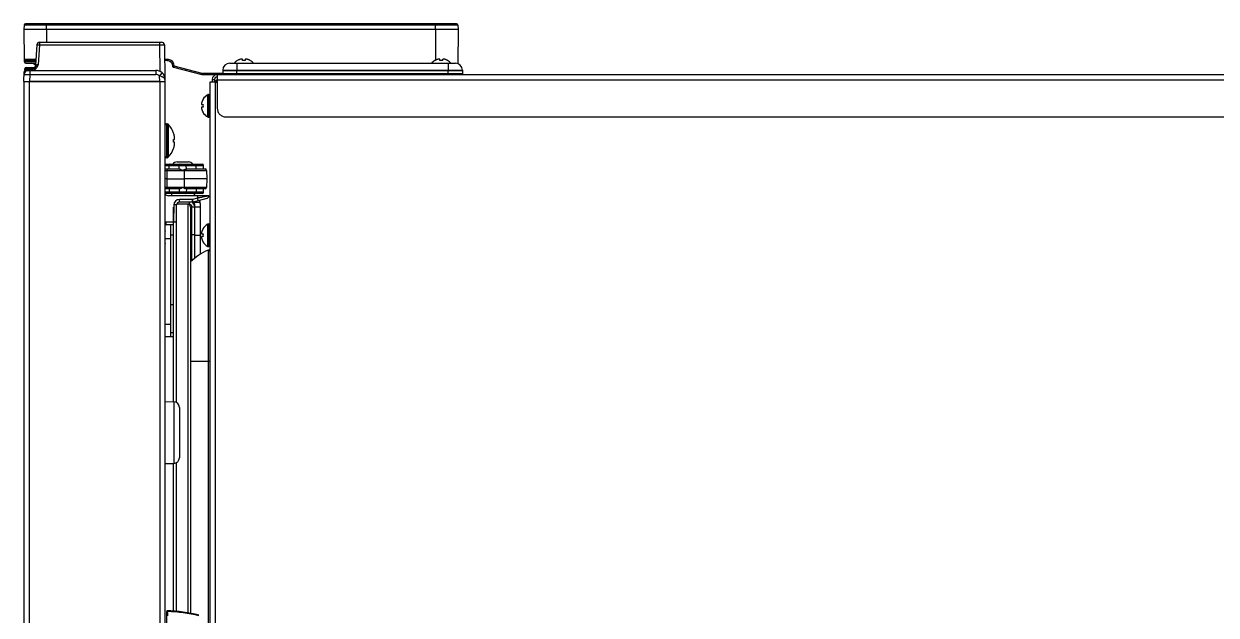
# Model space of a CAD drawing. Header units: millimetres. Extents: x -1538 to 3410, y -1646 to 2016.
# Drawn here: x -1478.2 to -1055.4, y 385.3 to 595.1 of the extents above; entities that cross this region are included whole.
import ezdxf

# ---------------------------------------------------------------- set-up
doc = ezdxf.new("R2010")
doc.units = ezdxf.units.MM
doc.header["$LTSCALE"] = 23.1
doc.layers.get('0').update_dxf_attribs({"linetype": 'CONTINUOUS'})

msp = doc.modelspace()

# ---------------------------------------------------------------- linework, layer by layer
at = {"linetype": 'Continuous'}
for p, q in [((-1478.09, 594.58), (-1478.17, 593.06)), ((-1478.17, 593.06), (-1478.07, 582.55)), ((-1324.17, 593.06), (-1478.17, 593.06)), ((-1324.25, 594.58), (-1478.09, 594.58)), ((-1324.75, 595.06), (-1477.59, 595.06)), ((-1470.17, 593.06), (-1470.17, 595.06)), ((-1470.17, 593.06), (-1470.17, 588.56)), ((-1332.17, 593.06), (-1332.17, 595.06)), ((-1332.17, 593.06), (-1332.17, 582.17)), ((-1324.17, 593.06), (-1324.27, 580.87)), ((-1324.25, 594.58), (-1324.17, 593.06)), ((-1472.57, 588.56), (-1472.57, 587.57)), ((-1472.57, 588.56), (-1429.34, 588.56)), ((-1430.09, 588.56), (-1430.09, 587.57)), ((-1473.57, 587.63), (-1474.08, 580.41)), ((-1472.57, 587.57), (-1473.07, 580.52)), ((-1472.57, 587.57), (-1430.09, 587.57)), ((-1430.09, 587.57), (-1429.93, 578.2)), ((-1428.34, 587.57), (-1428.12, 574.56)), ((-1478.07, 582.55), (-1473.93, 582.55)), ((-1477.92, 581.56), (-1477.92, 582.02)), ((-1477.9, 581.99), (-1477.92, 582.02)), ((-1474, 581.56), (-1477.92, 581.56)), ((-1477.57, 582.06), (-1473.96, 582.06)), ((-1477.42, 581.06), (-1474.03, 581.06)), ((-1477.37, 579.56), (-1474.36, 579.56)), ((-1428.26, 582.55), (-1427.34, 582.55)), ((-1427.34, 582.06), (-1428.25, 582.06)), ((-1427.34, 582.55), (-1427.34, 582.06)), ((-1426.98, 582.02), (-1426.39, 581.82)), ((-1426.22, 581.69), (-1425.94, 581.47)), ((-1425.6, 580.8), (-1425.45, 580.06)), ((-1425.57, 580.67), (-1425.49, 580.23)), ((-1425.49, 580.23), (-1425.45, 580.06)), ((-1425.11, 580.9), (-1424.96, 580.16)), ((-1425.09, 579.68), (-1415.08, 577.06)), ((-1425.09, 579.68), (-1415.08, 577.06)), ((-1424.96, 580.16), (-1415.01, 577.55)), ((-1405.17, 581.06), (-1325.17, 581.06)), ((-1402.67, 581.06), (-1402.67, 578.56)), ((-1402.47, 582), (-1402.47, 582.03)), ((-1400.67, 582), (-1400.67, 582.55)), ((-1399.67, 582.55), (-1399.67, 582)), ((-1397.87, 582.03), (-1397.87, 582)), ((-1332.47, 582), (-1332.47, 582.03)), ((-1330.67, 582), (-1330.67, 582.55)), ((-1329.67, 582.55), (-1329.67, 582)), ((-1327.87, 582.03), (-1327.87, 582)), ((-1327.67, 581.06), (-1327.67, 578.56)), ((-1478.12, 574.56), (-1478.05, 578.07)), ((-1478.07, 577.08), (-1478.05, 578.07)), ((-1477.87, 579.06), (-1477.87, 578.76)), ((-1477.87, 578.76), (-1477.87, 579.06)), ((-1477.87, 579.06), (-1474.78, 579.06)), ((-1477.87, 578.76), (-1475.24, 578.76)), ((-1477.55, 578.56), (-1431.38, 578.56)), ((-1476.07, 577.08), (-1476.12, 574.56)), ((-1476.07, 578.56), (-1476.07, 577.08)), ((-1476.07, 577.08), (-1431.38, 577.08)), ((-1431.38, 578.56), (-1431.38, 577.08)), ((-1430.15, 576.58), (-1430.12, 574.56)), ((-1415.08, 577.06), (-1415.01, 577.55)), ((-1415.08, 577.06), (-1409.57, 577.06)), ((-1415.01, 577.55), (-1407.65, 577.55)), ((-1411.37, 575.26), (-1411.37, 574.36)), ((-1411.37, 575.26), (-1410.57, 575.26)), ((-1410.57, 575.26), (-1410.57, 574.36)), ((-1409.57, 577.06), (-1409.57, 565.05)), ((-1409.57, 577.06), (-648.37, 577.06)), ((-1409.57, 575.16), (-648.37, 575.16)), ((-1407.67, 578.6), (-1407.67, 578.56)), ((-1407.67, 578.6), (-1322.67, 578.6)), ((-1407.67, 578.56), (-1407.64, 577.3)), ((-1407.67, 578.56), (-1322.67, 578.56)), ((-1322.69, 577.3), (-1407.64, 577.3)), ((-1402.67, 577.06), (-1402.67, 578.56)), ((-1327.67, 577.06), (-1327.67, 578.56)), ((-1322.67, 578.56), (-1322.69, 577.3)), ((-1322.67, 578.6), (-1322.67, 578.56)), ((-1322.67, 578.6), (-1322.67, 578.56)), ((-1478.12, 574.56), (-1478.12, -132.44)), ((-1478.12, 574.56), (-1428.12, 574.56)), ((-1476.32, 574.56), (-1476.32, -132.44)), ((-1429.92, 574.56), (-1476.32, 574.56)), ((-1429.92, 574.56), (-1429.92, -132.44)), ((-1428.12, 574.56), (-1428.12, -132.44)), ((-1412.17, 574.36), (-1412.17, -148.44)), ((-1410.37, 574.36), (-1412.17, 574.36)), ((-1410.37, 574.36), (-1410.37, -225.14)), ((-1410.37, 574.36), (-1409.57, 574.36)), ((-1414.64, 568.26), (-1414.61, 568.26)), ((-1412.97, 562.01), (-1412.97, 569.9)), ((-1412.77, 561.96), (-1412.77, 569.96)), ((-1412.77, 569.96), (-1412.57, 569.96)), ((-1412.57, 561.96), (-1412.57, 569.96)), ((-1415.16, 566.46), (-1414.61, 566.46)), ((-1414.61, 565.46), (-1415.16, 565.46)), ((-1414.61, 563.66), (-1414.64, 563.66)), ((-1427.62, 559.56), (-1427.62, 547.56)), ((-1427.33, 559.56), (-1427.62, 559.56)), ((-1427.33, 559.56), (-1427.33, 547.56)), ((-1426.96, 559.4), (-1426.96, 547.71)), ((-1412.77, 561.96), (-1412.57, 561.96)), ((-1406.57, 562.06), (-651.37, 562.06)), ((-1425.09, 556.31), (-1425.08, 556.31)), ((-1425.09, 554.06), (-1424.78, 554.06)), ((-1424.78, 553.06), (-1425.09, 553.06)), ((-1425.08, 550.81), (-1425.09, 550.81)), ((-1427.33, 547.56), (-1427.62, 547.56)), ((-1423.82, 546.06), (-1419.82, 546.06)), ((-1428.12, 545.28), (-1414.97, 545.28)), ((-1428.12, 544.79), (-1414.47, 544.79)), ((-1428.12, 543.56), (-1423.11, 543.56)), ((-1428.12, 543.07), (-1427.37, 543.07)), ((-1427.37, 543.56), (-1427.37, 543.07)), ((-1427.32, 540.06), (-1427.37, 543.07)), ((-1427.37, 543.07), (-1421.37, 543.07)), ((-1426.62, 543.56), (-1426.6, 544.79)), ((-1423.08, 543.56), (-1423.07, 544.79)), ((-1421.37, 543.07), (-1421.37, 543.29)), ((-1421.37, 543.07), (-1421.31, 540.06)), ((-1421.37, 543.07), (-1413.37, 543.07)), ((-1420.55, 543.55), (-1420.57, 544.79)), ((-1420.46, 543.56), (-1413.87, 543.56)), ((-1417.02, 543.56), (-1417.03, 544.79)), ((-1414.45, 543.56), (-1414.47, 544.79)), ((-1413.37, 543.07), (-1413.32, 540.06)), ((-1427.32, 540.06), (-1428.12, 540.06)), ((-1427.37, 537.05), (-1428.12, 537.05)), ((-1427.37, 537.05), (-1427.32, 540.06)), ((-1427.37, 536.56), (-1427.37, 537.05)), ((-1421.37, 537.05), (-1427.37, 537.05)), ((-1427.32, 540.06), (-1421.31, 540.06)), ((-1421.31, 540.06), (-1421.37, 537.05)), ((-1421.37, 536.83), (-1421.37, 537.05)), ((-1413.37, 537.05), (-1421.37, 537.05)), ((-1413.32, 540.06), (-1421.31, 540.06)), ((-1413.32, 540.06), (-1413.37, 537.05)), ((-1423.11, 536.56), (-1428.12, 536.56)), ((-1414.47, 535.32), (-1428.12, 535.32)), ((-1414.97, 534.83), (-1428.12, 534.83)), ((-1412.57, 534.06), (-1426.89, 534.06)), ((-1426.62, 536.56), (-1426.6, 535.32)), ((-1425.82, 534.83), (-1425.82, 534.06)), ((-1423.08, 536.56), (-1423.07, 535.32)), ((-1423.03, 531.81), (-1423.03, 532.75)), ((-1418.35, 532.75), (-1423.03, 532.75)), ((-1420.55, 536.56), (-1420.57, 535.32)), ((-1413.87, 536.56), (-1420.46, 536.56)), ((-1416.57, 533.23), (-1418.35, 532.75)), ((-1418.35, 531.81), (-1418.35, 532.75)), ((-1413.31, 533.11), (-1418.09, 531.84)), ((-1417.82, 534.83), (-1417.82, 534.06)), ((-1417.02, 536.56), (-1417.03, 535.32)), ((-1416.57, 534.06), (-1416.57, 533.23)), ((-1414.47, 535.32), (-1414.45, 536.56)), ((-1425.03, 530.79), (-1425.14, 524.75)), ((-1425.07, 461), (-1425.07, 530.06)), ((-1424.07, 460.75), (-1424.07, 530.82)), ((-1419.57, 531.06), (-1424, 531.06)), ((-1418.35, 531.81), (-1423.03, 531.81)), ((-1420.07, 531.06), (-1420.07, 386.11)), ((-1419.57, 531.81), (-1419.57, 531.06)), ((-1419.07, 530.06), (-1419.07, 385.92)), ((-1417.57, 530.06), (-1419.07, 530.06)), ((-1418.57, 511.07), (-1418.57, 530.06)), ((-1417.94, 531.84), (-1415.67, 531.84)), ((-1417.57, 531.06), (-1417.83, 531.06)), ((-1417.57, 511.94), (-1417.57, 531.06)), ((-1417.57, 530.17), (-1415.57, 530.17)), ((-1415.57, 513.36), (-1415.57, 531.06)), ((-1427.69, 523.81), (-1427.69, 524.75)), ((-1425.14, 524.75), (-1427.69, 524.75)), ((-1425.14, 523.81), (-1425.14, 524.75)), ((-1428.07, 521.56), (-1428.09, 521.56)), ((-1428.07, 484.06), (-1428.07, 523.84)), ((-1426.07, 523.74), (-1428.07, 523.74)), ((-1425.14, 523.81), (-1427.69, 523.81)), ((-1426.07, 484.06), (-1426.07, 523.81)), ((-1426.07, 520.17), (-1425.07, 520.17)), ((-1417.57, 520.17), (-1418.57, 520.17)), ((-1415.16, 520.56), (-1414.61, 520.56)), ((-1414.64, 522.36), (-1414.61, 522.36)), ((-1412.97, 516.11), (-1412.97, 524)), ((-1412.77, 516.06), (-1412.77, 524.06)), ((-1412.77, 524.06), (-1412.57, 524.06)), ((-1412.57, 516.06), (-1412.57, 524.06)), ((-1428.07, 517.06), (-1428.09, 517.06)), ((-1426.07, 518.78), (-1428.07, 518.78)), ((-1415.57, 519.91), (-1417.57, 519.91)), ((-1414.61, 519.56), (-1415.16, 519.56)), ((-1414.61, 517.76), (-1414.64, 517.76)), ((-1412.77, 516.06), (-1412.57, 516.06)), ((-1412.86, 514.77), (-1412.86, 378.31)), ((-1428.07, 501.25), (-1428.12, 501.34)), ((-1428.07, 496.06), (-1428.09, 496.06)), ((-1426.07, 495.44), (-1425.07, 495.44)), ((-1426.07, 488.43), (-1428.07, 488.43)), ((-1425.07, 484.06), (-1428.07, 484.06)), ((-1426.07, 485.56), (-1425.07, 485.56)), ((-1412.17, 475.31), (-1419.07, 475.31)), ((-1428.12, 461.06), (-1424.98, 461)), ((-1424.98, 461), (-1424.98, 439.11)), ((-1423.02, 459), (-1423.02, 441.11)), ((-1428.12, 439.06), (-1424.98, 439.11)), ((-1425.07, 386.67), (-1425.07, 439.11)), ((-1424.07, 386.61), (-1424.07, 439.36)), ((-1427.46, 386.81), (-1427.47, 386.56)), ((-1427.47, 352.56), (-1427.47, 386.56))]:
    msp.add_line(p, q, dxfattribs=at)
for points in [[(-1474.08, 580.41), (-1474.15, 580), (-1474.43, 579.42), (-1474.87, 578.96), (-1475.44, 578.66), (-1476.03, 578.56)], [(-1427.34, 582.06), (-1426.98, 582.02), (-1426.4, 581.82), (-1425.95, 581.47), (-1425.67, 581.03), (-1425.6, 580.8)]]:
    msp.add_lwpolyline(points, dxfattribs=at)
for centre, radius, start, end in [((-1477.59, 594.56), 0.5, 90, 177), ((-1324.75, 594.56), 0.5, 3, 90), ((-1472.57, 587.56), 1, 90, 175.9198), ((-1429.34, 587.56), 1, 1, 89.9976), ((-1477.57, 582.56), 0.5, 180.5, 270), ((-1478.42, 582.02), 0.5, 0.0145, 32.6976), ((-1477.42, 581.56), 0.5, 180, 270), ((-1477.37, 579.06), 0.5, 90, 180), ((-1475.59, 579.06), 2, 41.0727, 90), ((-1405.17, 578.56), 2.5, 90, 179), ((-1399.97, 577.94), 4.8, 121.4579, 139.3993), ((-1399.98, 577.95), 4.75, 118.9687, 121.5341), ((-1399.98, 577.95), 4.75, 118.0074, 118.9684), ((-1399.98, 577.96), 4.75, 116.6813, 118.0074), ((-1399.98, 577.96), 4.74, 115.5402, 116.6812), ((-1399.99, 577.96), 4.74, 114.5722, 115.5402), ((-1399.99, 577.97), 4.73, 113.3175, 114.5722), ((-1399.99, 577.97), 4.73, 112.5474, 113.3174), ((-1399.99, 577.98), 4.72, 111.0025, 112.5476), ((-1400, 577.98), 4.72, 110.5181, 111.0023), ((-1400, 578), 4.7, 108.4656, 110.5187), ((-1400.01, 578.01), 4.68, 107.3773, 108.465), ((-1400.01, 578.03), 4.67, 106.3949, 107.3772), ((-1400.02, 578.06), 4.64, 104.3176, 106.3964), ((-1400.91, 580.56), 2.01, 95.1401, 97.2744), ((-1400.91, 580.59), 1.98, 94.2856, 95.1372), ((-1400.92, 580.6), 1.97, 93.0233, 94.286), ((-1400.92, 580.61), 1.96, 91.9964, 93.0228), ((-1400.92, 580.61), 1.95, 90.9261, 91.9964), ((-1400.92, 580.62), 1.95, 88.8459, 90.9258), ((-1400.92, 580.61), 1.96, 87.6234, 88.8455), ((-1400.92, 580.61), 1.96, 86.7841, 87.6235), ((-1400.92, 580.6), 1.97, 85.3984, 86.7833), ((-1400.92, 580.58), 1.98, 84.7442, 85.3991), ((-1400.92, 580.56), 2.01, 82.7259, 84.7415), ((-1400.17, 578.25), 3.79, 90.0089, 97.5987), ((-1400.17, 578.25), 3.79, 82.4013, 89.9911), ((-1399.41, 580.56), 2.01, 95.2585, 97.2741), ((-1399.41, 580.58), 1.98, 94.6009, 95.2558), ((-1399.42, 580.6), 1.97, 93.2167, 94.6016), ((-1399.42, 580.61), 1.96, 92.3765, 93.2159), ((-1399.42, 580.61), 1.95, 91.1545, 92.3767), ((-1399.42, 580.62), 1.95, 90.1995, 91.1541), ((-1399.42, 580.62), 1.95, 89.0741, 90.1995), ((-1399.42, 580.61), 1.95, 88.0037, 89.0738), ((-1399.42, 580.61), 1.96, 86.9771, 88.0037), ((-1399.42, 580.6), 1.97, 85.714, 86.9766), ((-1399.42, 580.59), 1.98, 84.8627, 85.7144), ((-1399.42, 580.56), 2.01, 82.7256, 84.8598), ((-1400.31, 578.06), 4.64, 73.6036, 75.6824), ((-1400.32, 578.03), 4.67, 72.6228, 73.6051), ((-1400.33, 578.01), 4.68, 71.535, 72.6227), ((-1400.33, 578), 4.7, 69.4813, 71.5344), ((-1400.34, 577.98), 4.72, 68.9977, 69.4819), ((-1400.34, 577.98), 4.72, 67.4524, 68.9975), ((-1400.34, 577.97), 4.73, 66.6826, 67.4526), ((-1400.34, 577.97), 4.73, 65.4278, 66.6825), ((-1400.35, 577.96), 4.74, 64.4598, 65.4278), ((-1400.35, 577.96), 4.74, 63.3188, 64.4598), ((-1400.35, 577.96), 4.75, 61.9926, 63.3187), ((-1400.35, 577.95), 4.75, 61.0316, 61.9926), ((-1400.35, 577.95), 4.75, 58.4659, 61.0313), ((-1400.36, 577.94), 4.8, 40.6007, 58.5421), ((-1329.97, 577.94), 4.8, 121.4579, 139.3993), ((-1329.98, 577.95), 4.75, 118.9687, 121.5341), ((-1329.98, 577.95), 4.75, 118.0074, 118.9684), ((-1329.98, 577.96), 4.75, 116.6813, 118.0074), ((-1329.98, 577.96), 4.74, 115.5402, 116.6812), ((-1329.99, 577.96), 4.74, 114.5722, 115.5402), ((-1329.99, 577.97), 4.73, 113.3175, 114.5722), ((-1329.99, 577.97), 4.73, 112.5474, 113.3174), ((-1329.99, 577.98), 4.72, 111.0025, 112.5476), ((-1330, 577.98), 4.72, 110.5181, 111.0023), ((-1330, 578), 4.7, 108.4656, 110.5187), ((-1330.01, 578.01), 4.68, 107.3773, 108.465), ((-1330.01, 578.03), 4.67, 106.3949, 107.3772), ((-1330.02, 578.06), 4.64, 104.3176, 106.3964), ((-1330.91, 580.56), 2.01, 95.1401, 97.2744), ((-1330.91, 580.59), 1.98, 94.2856, 95.1372), ((-1330.92, 580.6), 1.97, 93.0233, 94.286), ((-1330.92, 580.61), 1.96, 91.9964, 93.0228), ((-1330.92, 580.61), 1.95, 90.9261, 91.9964), ((-1330.92, 580.62), 1.95, 88.8459, 90.9258), ((-1330.92, 580.61), 1.96, 87.6234, 88.8455), ((-1330.92, 580.61), 1.96, 86.7841, 87.6235), ((-1330.92, 580.6), 1.97, 85.3984, 86.7833), ((-1330.92, 580.58), 1.98, 84.7442, 85.3991), ((-1330.92, 580.56), 2.01, 82.7259, 84.7415), ((-1330.17, 578.25), 3.79, 90.0089, 97.5987), ((-1330.17, 578.25), 3.79, 82.4013, 89.9911), ((-1329.41, 580.56), 2.01, 95.2585, 97.2741), ((-1329.41, 580.58), 1.98, 94.6009, 95.2558), ((-1329.42, 580.6), 1.97, 93.2167, 94.6016), ((-1329.42, 580.61), 1.96, 92.3765, 93.2159), ((-1329.42, 580.61), 1.95, 91.1545, 92.3767), ((-1329.42, 580.62), 1.95, 90.1995, 91.1541), ((-1329.42, 580.62), 1.95, 89.0741, 90.1995), ((-1329.42, 580.61), 1.95, 88.0037, 89.0738), ((-1329.42, 580.61), 1.96, 86.9771, 88.0037), ((-1329.42, 580.6), 1.97, 85.714, 86.9766), ((-1329.42, 580.59), 1.98, 84.8627, 85.7144), ((-1329.42, 580.56), 2.01, 82.7256, 84.8598), ((-1330.31, 578.06), 4.64, 73.6036, 75.6824), ((-1330.32, 578.03), 4.67, 72.6228, 73.6051), ((-1330.33, 578.01), 4.68, 71.535, 72.6227), ((-1330.33, 578), 4.7, 69.4813, 71.5344), ((-1330.34, 577.98), 4.72, 68.9977, 69.4819), ((-1330.34, 577.98), 4.72, 67.4524, 68.9975), ((-1330.34, 577.97), 4.73, 66.6826, 67.4526), ((-1330.34, 577.97), 4.73, 65.4278, 66.6825), ((-1330.35, 577.96), 4.74, 64.4598, 65.4278), ((-1330.35, 577.96), 4.74, 63.3188, 64.4598), ((-1330.35, 577.96), 4.75, 61.9926, 63.3187), ((-1330.35, 577.95), 4.75, 61.0316, 61.9926), ((-1330.35, 577.95), 4.75, 58.4659, 61.0313), ((-1330.36, 577.94), 4.8, 40.6007, 58.5421), ((-1325.17, 578.56), 2.5, 1, 90), ((-1476.57, 577.06), 1.5, 90.001, 179), ((-1477.55, 578.06), 0.5, 90.0075, 179), ((-1477.37, 578.76), 0.5, 180, 212.002), ((-1431.38, 575.31), 3.25, 1, 90), ((-1431.38, 575.33), 1.75, 45.4018, 90.0096), ((-1409.57, 575.26), 1.8, 90, 180), ((-1409.57, 575.26), 1, 90, 180), ((-1407.39, 577.31), 0.25, 181, 270), ((-1322.94, 577.31), 0.25, 270, 359), ((-1413.21, 566.71), 1.97, 175.714, 176.9766), ((-1413.22, 566.71), 1.96, 176.9771, 178.0037), ((-1413.22, 566.71), 1.95, 178.0037, 179.0738), ((-1413.23, 566.71), 1.95, 179.0741, 180.1995), ((-1413.23, 566.71), 1.95, 180.1995, 181.1541), ((-1413.22, 566.71), 1.95, 181.1545, 182.3767), ((-1413.22, 566.71), 1.96, 182.3765, 183.2159), ((-1413.17, 566.7), 2.01, 172.7256, 174.8598), ((-1413.2, 566.7), 1.98, 174.8627, 175.7144), ((-1413.21, 566.71), 1.97, 183.2167, 184.6016), ((-1413.19, 566.71), 1.98, 184.6009, 185.2558), ((-1413.17, 566.71), 2.01, 185.2585, 187.2741), ((-1410.67, 565.81), 4.64, 163.6036, 165.6824), ((-1410.64, 565.8), 4.67, 162.6228, 163.6051), ((-1410.62, 565.8), 4.68, 161.535, 162.6227), ((-1410.61, 565.79), 4.7, 159.4813, 161.5344), ((-1410.59, 565.79), 4.72, 158.9977, 159.4819), ((-1410.59, 565.78), 4.72, 157.4524, 158.9975), ((-1410.58, 565.78), 4.73, 156.6826, 157.4526), ((-1410.58, 565.78), 4.73, 155.4278, 156.6825), ((-1410.57, 565.78), 4.74, 154.4598, 155.4278), ((-1410.57, 565.78), 4.74, 153.3188, 154.4598), ((-1410.56, 565.77), 4.75, 151.9926, 153.3187), ((-1410.56, 565.77), 4.75, 151.0316, 151.9926), ((-1410.56, 565.77), 4.75, 148.4659, 151.0313), ((-1410.55, 565.76), 4.8, 120.3012, 148.5421), ((-1412.77, 569.56), 0.4, 90, 120.3012), ((-1412.57, 569.56), 0.4, 0, 90), ((-1413.22, 565.21), 1.96, 176.7841, 177.6235), ((-1413.22, 565.21), 1.96, 177.6234, 178.8455), ((-1413.23, 565.21), 1.95, 178.8459, 180.9258), ((-1413.22, 565.21), 1.95, 180.9261, 181.9964), ((-1413.22, 565.21), 1.96, 181.9964, 183.0228), ((-1413.21, 565.21), 1.97, 183.0233, 184.286), ((-1413.17, 565.2), 2.01, 172.7259, 174.7415), ((-1413.19, 565.2), 1.98, 174.7442, 175.3991), ((-1413.21, 565.21), 1.97, 175.3984, 176.7833), ((-1413.2, 565.21), 1.98, 184.2856, 185.1372), ((-1413.17, 565.21), 2.01, 185.1401, 187.2744), ((-1410.67, 566.1), 4.64, 194.3176, 196.3964), ((-1410.64, 566.11), 4.67, 196.3949, 197.3772), ((-1410.62, 566.12), 4.68, 197.3773, 198.465), ((-1410.61, 566.12), 4.7, 198.4656, 200.5187), ((-1410.59, 566.13), 4.72, 200.5181, 201.0023), ((-1410.59, 566.13), 4.72, 201.0025, 202.5476), ((-1410.58, 566.13), 4.73, 202.5474, 203.3174), ((-1410.58, 566.13), 4.73, 203.3175, 204.5722), ((-1410.57, 566.14), 4.74, 204.5722, 205.5402), ((-1410.57, 566.14), 4.74, 205.5402, 206.6812), ((-1410.56, 566.14), 4.75, 206.6813, 208.0074), ((-1410.56, 566.14), 4.75, 208.0074, 208.9684), ((-1410.56, 566.14), 4.75, 208.9687, 211.5341), ((-1410.86, 565.96), 3.79, 172.4013, 179.9911), ((-1410.86, 565.96), 3.79, 180.0089, 187.5987), ((-1410.55, 566.16), 4.8, 211.4579, 239.6988), ((-1412.57, 562.36), 0.4, 270, 360), ((-1427.62, 559.06), 0.5, 90, 180), ((-1427.33, 559.06), 0.5, 43.7747, 90), ((-1433.07, 553.56), 8.45, 19.0287, 43.7747), ((-1412.77, 562.36), 0.4, 239.6988, 270), ((-1433.07, 553.56), 8.44, 10.6622, 19.0271), ((-1433.07, 553.56), 7.99, 356.4122, 3.5878), ((-1428.94, 554.58), 4.2, 5.265, 7.2923), ((-1428.94, 554.59), 4.2, 352.7078, 354.482), ((-1428.92, 554.59), 4.18, 3.3885, 5.2645), ((-1428.92, 554.59), 4.18, 355.388, 356.2594), ((-1428.93, 554.59), 4.19, 354.4827, 355.3879), ((-1428.91, 554.59), 4.17, 2.8385, 3.3879), ((-1428.91, 554.59), 4.17, 1.5995, 2.8386), ((-1428.91, 554.59), 4.16, 358.0413, 358.8223), ((-1428.91, 554.59), 4.17, 357.1771, 358.0412), ((-1428.91, 554.59), 4.17, 356.2595, 357.177), ((-1428.91, 554.59), 4.16, 0.8211, 1.5994), ((-1428.9, 554.59), 4.16, 359.8252, 0.8211), ((-1428.9, 554.59), 4.16, 358.8223, 359.8252), ((-1433.07, 553.56), 8.45, 316.2253, 340.9713), ((-1433.07, 553.56), 8.44, 340.9729, 349.3378), ((-1428.94, 552.52), 4.2, 5.518, 7.2922), ((-1428.94, 552.53), 4.2, 352.7077, 354.735), ((-1428.93, 552.52), 4.19, 4.6121, 5.5173), ((-1428.92, 552.53), 4.18, 3.7406, 4.612), ((-1428.92, 552.53), 4.18, 354.7355, 356.6115), ((-1428.91, 552.53), 4.17, 2.823, 3.7405), ((-1428.91, 552.53), 4.17, 1.9588, 2.8229), ((-1428.91, 552.53), 4.16, 1.1777, 1.9587), ((-1428.91, 552.53), 4.17, 357.1614, 358.4005), ((-1428.91, 552.53), 4.17, 356.6121, 357.1615), ((-1428.9, 552.53), 4.16, 0.1748, 1.1777), ((-1428.9, 552.53), 4.16, 359.1789, 0.1748), ((-1428.91, 552.53), 4.16, 358.4006, 359.1789), ((-1427.62, 548.06), 0.5, 180, 270), ((-1427.33, 548.06), 0.5, 270, 316.2253), ((-1423.82, 544.06), 2, 90, 142.1212), ((-1419.82, 544.06), 2, 37.8788, 90), ((-1420.46, 542.66), 0.898, 89.9645, 95.7309), ((-1414.97, 544.78), 0.5, 1, 90), ((-1413.87, 543.06), 0.5, 1, 89.9995), ((-1413.87, 537.06), 0.5, 270.0001, 359), ((-1426.89, 535.56), 1.5, 215.0594, 270), ((-1423.03, 530.75), 2, 90, 178.9999), ((-1420.46, 537.45), 0.898, 264.2691, 270.0356), ((-1414.97, 535.33), 0.5, 270, 359), ((-1413.57, 534.08), 1, 284.8683, 358.9024), ((-1424.71, 549.08), 18.29, 268.9928, 269.8864), ((-1423.03, 530.81), 1, 89.9985, 179.0022), ((-1420.07, 530.06), 1, 0, 90), ((-1419.57, 530.06), 1, 0, 90), ((-1419.57, 530.06), 2, 3.1697, 61.336), ((-1418.35, 532.81), 1, 270, 284.8683), ((-1418.57, 531.06), 1, 0, 54.4595), ((-1418.57, 531.06), 3, 0, 27.1133), ((-1427.69, 526.76), 2.01, 257.6551, 269.9792), ((-1427.69, 526.81), 3, 261.7969, 270), ((-1425.14, 524.81), 1, 270, 274.1913), ((-1413.21, 520.81), 1.97, 175.714, 176.9766), ((-1413.22, 520.81), 1.96, 176.9771, 178.0037), ((-1413.22, 520.81), 1.95, 178.0037, 179.0738), ((-1413.23, 520.81), 1.95, 179.0741, 180.1995), ((-1413.23, 520.81), 1.95, 180.1995, 181.1541), ((-1413.22, 520.81), 1.95, 181.1545, 182.3767), ((-1413.22, 520.81), 1.96, 182.3765, 183.2159), ((-1413.17, 520.8), 2.01, 172.7256, 174.8598), ((-1413.2, 520.8), 1.98, 174.8627, 175.7144), ((-1413.21, 520.81), 1.97, 183.2167, 184.6016), ((-1413.19, 520.81), 1.98, 184.6009, 185.2558), ((-1413.17, 520.81), 2.01, 185.2585, 187.2741), ((-1410.67, 519.91), 4.64, 163.6036, 165.6824), ((-1410.64, 519.9), 4.67, 162.6228, 163.6051), ((-1410.62, 519.9), 4.68, 161.535, 162.6227), ((-1410.61, 519.89), 4.7, 159.4813, 161.5344), ((-1410.59, 519.89), 4.72, 158.9977, 159.4819), ((-1410.59, 519.88), 4.72, 157.4524, 158.9975), ((-1410.58, 519.88), 4.73, 156.6826, 157.4526), ((-1410.58, 519.88), 4.73, 155.4278, 156.6825), ((-1410.57, 519.88), 4.74, 154.4598, 155.4278), ((-1410.57, 519.88), 4.74, 153.3188, 154.4598), ((-1410.56, 519.87), 4.75, 151.9926, 153.3187), ((-1410.56, 519.87), 4.75, 151.0316, 151.9926), ((-1410.56, 519.87), 4.75, 148.4659, 151.0313), ((-1410.55, 519.86), 4.8, 120.3012, 148.5421), ((-1410.86, 520.06), 3.79, 172.4013, 179.9911), ((-1410.86, 520.06), 3.79, 180.0089, 187.5987), ((-1412.77, 523.66), 0.4, 90, 120.3012), ((-1412.57, 523.66), 0.4, 0, 90), ((-1413.22, 519.31), 1.96, 176.7841, 177.6235), ((-1413.22, 519.31), 1.96, 177.6234, 178.8455), ((-1413.23, 519.31), 1.95, 178.8459, 180.9258), ((-1413.22, 519.31), 1.95, 180.9261, 181.9964), ((-1413.22, 519.31), 1.96, 181.9964, 183.0228), ((-1413.21, 519.31), 1.97, 183.0233, 184.286), ((-1413.17, 519.3), 2.01, 172.7259, 174.7415), ((-1413.19, 519.3), 1.98, 174.7442, 175.3991), ((-1413.21, 519.31), 1.97, 175.3984, 176.7833), ((-1413.2, 519.31), 1.98, 184.2856, 185.1372), ((-1413.17, 519.31), 2.01, 185.1401, 187.2744), ((-1410.67, 520.2), 4.64, 194.3176, 196.3964), ((-1410.64, 520.21), 4.67, 196.3949, 197.3772), ((-1410.62, 520.22), 4.68, 197.3773, 198.465), ((-1410.61, 520.22), 4.7, 198.4656, 200.5187), ((-1410.59, 520.23), 4.72, 200.5181, 201.0023), ((-1410.59, 520.23), 4.72, 201.0025, 202.5476), ((-1410.58, 520.23), 4.73, 202.5474, 203.3174), ((-1410.58, 520.23), 4.73, 203.3175, 204.5722), ((-1410.57, 520.24), 4.74, 204.5722, 205.5402), ((-1410.57, 520.24), 4.74, 205.5402, 206.6812), ((-1410.56, 520.24), 4.75, 206.6813, 208.0074), ((-1410.56, 520.24), 4.75, 208.0074, 208.9684), ((-1410.56, 520.24), 4.75, 208.9687, 211.5341), ((-1410.55, 520.26), 4.8, 211.4579, 239.6988), ((-1412.77, 516.46), 0.4, 239.6988, 270), ((-1412.57, 516.46), 0.4, 270, 360), ((-1405.24, 496.71), 19.6, 112.8678, 134.8702), ((-1412.67, 514.3), 0.5, 0, 112.8678), ((-1425.02, 459), 2, 0, 89), ((-1425.02, 441.11), 2, 271, 360), ((-1427.22, 386.3), 0.25, 88.6348, 180.0003), ((-1428.4, 336.57), 50.25, 75.7975, 88.9283), ((-1428.4, 336.57), 50, 75.7977, 88.6349)]:
    msp.add_arc(centre, radius, start, end, dxfattribs=at)
for centre, major_axis, start_param, end_param in [((-1423.12, 543.06), (0.581, 0.044), 1.437838, 1.483306), ((-1423.12, 537.06), (0.581, -0.044), -1.483306, -1.437838)]:
    msp.add_ellipse(centre, major_axis=major_axis, ratio=0.857955, start_param=start_param, end_param=end_param, dxfattribs=at)
for points, knots in [([(-1473.57, 587.63), (-1473.57, 587.63), (-1473.56, 587.63), (-1473.54, 587.63), (-1473.52, 587.63), (-1473.49, 587.63), (-1473.44, 587.63), (-1473.37, 587.62), (-1473.26, 587.62), (-1473.12, 587.61), (-1472.94, 587.6), (-1472.76, 587.59), (-1472.63, 587.58), (-1472.57, 587.57)], [0, 0, 0, 0, 0.005092, 0.019608, 0.043487, 0.076526, 0.118495, 0.168971, 0.293212, 0.444585, 0.617423, 0.805314, 1, 1, 1, 1]), ([(-1430.09, 587.57), (-1429.98, 587.58), (-1429.76, 587.58), (-1429.43, 587.58), (-1429.13, 587.58), (-1428.91, 587.58), (-1428.74, 587.58), (-1428.64, 587.58), (-1428.55, 587.58), (-1428.48, 587.58), (-1428.43, 587.58), (-1428.4, 587.58), (-1428.38, 587.58), (-1428.36, 587.58), (-1428.35, 587.58), (-1428.35, 587.57), (-1428.34, 587.57), (-1428.34, 587.57)], [0, 0, 0, 0, 0.194984, 0.382622, 0.555427, 0.706943, 0.772827, 0.831279, 0.881728, 0.923678, 0.956755, 0.969853, 0.980609, 0.989007, 0.995036, 0.998689, 1, 1, 1, 1]), ([(-1477.84, 581.92), (-1477.85, 581.92), (-1477.87, 581.95), (-1477.88, 581.97), (-1477.9, 581.99)], [0, 0, 0, 0, 0.295653, 1, 1, 1, 1]), ([(-1477.57, 581.68), (-1477.6, 581.7), (-1477.7, 581.77), (-1477.79, 581.85), (-1477.84, 581.92)], [0, 0, 0, 0, 0.288556, 1, 1, 1, 1]), ([(-1477.57, 582.06), (-1477.51, 582.06), (-1477.39, 582.03), (-1477.23, 581.92), (-1477.13, 581.75), (-1477.1, 581.62), (-1477.1, 581.56)], [0, 0, 0, 0, 0.243167, 0.490723, 0.743748, 1, 1, 1, 1]), ([(-1477.1, 581.56), (-1477.15, 581.56), (-1477.31, 581.57), (-1477.47, 581.62), (-1477.57, 581.68)], [0, 0, 0, 0, 0.278774, 1, 1, 1, 1]), ([(-1476.03, 578.56), (-1475.87, 578.56), (-1475.57, 578.59), (-1475.13, 578.74), (-1474.73, 578.96), (-1474.37, 579.25), (-1474.05, 579.57), (-1473.74, 579.9), (-1473.47, 580.16), (-1473.27, 580.34), (-1473.16, 580.44), (-1473.1, 580.5), (-1473.07, 580.52)], [0, 0, 0, 0, 0.126007, 0.251842, 0.377357, 0.502258, 0.626249, 0.749691, 0.87406, 0.936901, 0.968435, 1, 1, 1, 1]), ([(-1474.49, 578.55), (-1474.33, 578.67), (-1474.01, 578.94), (-1473.7, 579.35), (-1473.48, 579.69), (-1473.33, 579.96), (-1473.22, 580.19), (-1473.14, 580.38), (-1473.09, 580.47), (-1473.07, 580.52)], [0, 0, 0, 0, 0.249825, 0.499721, 0.624784, 0.749851, 0.874923, 0.937462, 1, 1, 1, 1]), ([(-1473.07, 580.52), (-1473.14, 580.51), (-1473.26, 580.49), (-1473.45, 580.47), (-1473.62, 580.45), (-1473.77, 580.43), (-1473.88, 580.42), (-1473.96, 580.41), (-1474, 580.41), (-1474.03, 580.41), (-1474.06, 580.41), (-1474.07, 580.41), (-1474.08, 580.41), (-1474.08, 580.41)], [0, 0, 0, 0, 0.193473, 0.380181, 0.552831, 0.704876, 0.830064, 0.880911, 0.923153, 0.95639, 0.980271, 0.994637, 1, 1, 1, 1]), ([(-1427.34, 582.55), (-1427.1, 582.55), (-1426.59, 582.48), (-1425.91, 582.15), (-1425.37, 581.62), (-1425.16, 581.14), (-1425.11, 580.9)], [0, 0, 0, 0, 0.250286, 0.500442, 0.750347, 1, 1, 1, 1]), ([(-1425.11, 580.9), (-1425.17, 580.89), (-1425.27, 580.87), (-1425.38, 580.85), (-1425.45, 580.83), (-1425.51, 580.82), (-1425.56, 580.81), (-1425.58, 580.81), (-1425.59, 580.81), (-1425.6, 580.81), (-1425.6, 580.8), (-1425.6, 580.8)], [0, 0, 0, 0, 0.382356, 0.555737, 0.707187, 0.83147, 0.923709, 0.956765, 0.980697, 0.995196, 1, 1, 1, 1]), ([(-1424.96, 580.16), (-1425.02, 580.14), (-1425.11, 580.12), (-1425.23, 580.11), (-1425.3, 580.09), (-1425.36, 580.08), (-1425.41, 580.07), (-1425.44, 580.06), (-1425.45, 580.06), (-1425.45, 580.06), (-1425.45, 580.06)], [0, 0, 0, 0, 0.381638, 0.555166, 0.706453, 0.830523, 0.922677, 0.979689, 0.994322, 1, 1, 1, 1]), ([(-1424.96, 580.16), (-1424.98, 580.1), (-1425, 580.01), (-1425.03, 579.9), (-1425.05, 579.82), (-1425.06, 579.77), (-1425.07, 579.74), (-1425.08, 579.72), (-1425.08, 579.7), (-1425.09, 579.69), (-1425.09, 579.68), (-1425.09, 579.68), (-1425.09, 579.68)], [0, 0, 0, 0, 0.382818, 0.555622, 0.707082, 0.831411, 0.881848, 0.923826, 0.956899, 0.980732, 0.995153, 1, 1, 1, 1]), ([(-1478.07, 577.08), (-1478.07, 577.08), (-1478.07, 577.08), (-1478.06, 577.09), (-1478.05, 577.09), (-1478.02, 577.09), (-1477.98, 577.09), (-1477.91, 577.09), (-1477.83, 577.09), (-1477.73, 577.09), (-1477.61, 577.09), (-1477.43, 577.09), (-1477.17, 577.09), (-1476.83, 577.09), (-1476.46, 577.09), (-1476.2, 577.08), (-1476.07, 577.08)], [0, 0, 0, 0, 0.00137, 0.005044, 0.011087, 0.019495, 0.04336, 0.076441, 0.118389, 0.168834, 0.22728, 0.293156, 0.44465, 0.617431, 0.805042, 1, 1, 1, 1]), ([(-1478.05, 578.07), (-1478.05, 578.07), (-1478.05, 578.07), (-1478.05, 578.07), (-1478.04, 578.07), (-1478.02, 578.07), (-1478, 578.07), (-1477.95, 578.07), (-1477.9, 578.07), (-1477.84, 578.07), (-1477.76, 578.07), (-1477.71, 578.07), (-1477.68, 578.07)], [0, 0, 0, 0, 0.004186, 0.016365, 0.036552, 0.064717, 0.144834, 0.256394, 0.398686, 0.570736, 0.771564, 1, 1, 1, 1]), ([(-1430.15, 576.58), (-1430.08, 576.65), (-1429.95, 576.78), (-1429.76, 576.98), (-1429.58, 577.16), (-1429.44, 577.29), (-1429.34, 577.39), (-1429.28, 577.45), (-1429.23, 577.5), (-1429.19, 577.54), (-1429.15, 577.58), (-1429.13, 577.6), (-1429.11, 577.61), (-1429.11, 577.62), (-1429.1, 577.62), (-1429.1, 577.62), (-1429.1, 577.62)], [0, 0, 0, 0, 0.195285, 0.383491, 0.556387, 0.707631, 0.773334, 0.831627, 0.881978, 0.923858, 0.956796, 0.980558, 0.988946, 0.99498, 0.998648, 1, 1, 1, 1]), ([(-1428.13, 575.36), (-1428.14, 575.67), (-1428.55, 575.99), (-1429.02, 576.22), (-1429.5, 576.41), (-1429.88, 576.52), (-1430.15, 576.58)], [0, 0, 0, 0, 0.370686, 0.509121, 0.663057, 1, 1, 1, 1]), ([(-1409.57, 575.41), (-1409.71, 575.25), (-1409.98, 574.9), (-1410.23, 574.54), (-1410.37, 574.36)], [0, 0, 0, 0, 0.483641, 1, 1, 1, 1]), ([(-1409.57, 565.05), (-1409.57, 564.86), (-1409.53, 564.46), (-1409.36, 563.9), (-1409.08, 563.38), (-1408.7, 562.92), (-1408.24, 562.55), (-1407.72, 562.27), (-1407.16, 562.1), (-1406.76, 562.06), (-1406.57, 562.06)], [0, 0, 0, 0, 0.124916, 0.249845, 0.374797, 0.49978, 0.624797, 0.749845, 0.874916, 1, 1, 1, 1]), ([(-1426.28, 545.28), (-1426.3, 545.28), (-1426.34, 545.27), (-1426.4, 545.25), (-1426.46, 545.2), (-1426.53, 545.11), (-1426.59, 544.98), (-1426.6, 544.85), (-1426.6, 544.79)], [0, 0, 0, 0, 0.098477, 0.201819, 0.31323, 0.434547, 0.704744, 1, 1, 1, 1]), ([(-1423.08, 543.56), (-1423.03, 543.55), (-1422.93, 543.54), (-1422.73, 543.48), (-1422.46, 543.38), (-1422.14, 543.23), (-1421.93, 543.12), (-1421.82, 543.07)], [0, 0, 0, 0, 0.106683, 0.221303, 0.468479, 0.7308, 1, 1, 1, 1]), ([(-1422.74, 545.28), (-1422.76, 545.28), (-1422.8, 545.27), (-1422.87, 545.25), (-1422.92, 545.2), (-1422.99, 545.11), (-1423.05, 544.98), (-1423.07, 544.85), (-1423.07, 544.79)], [0, 0, 0, 0, 0.098477, 0.201819, 0.31323, 0.434547, 0.704744, 1, 1, 1, 1]), ([(-1421.82, 543.07), (-1421.78, 543.08), (-1421.63, 543.16), (-1421.48, 543.23), (-1421.37, 543.29)], [0, 0, 0, 0, 0.25188, 1, 1, 1, 1]), ([(-1421.37, 543.29), (-1421.3, 543.32), (-1421.16, 543.38), (-1420.95, 543.46), (-1420.75, 543.52), (-1420.62, 543.55), (-1420.55, 543.55)], [0, 0, 0, 0, 0.270429, 0.530428, 0.775249, 1, 1, 1, 1]), ([(-1420.89, 545.28), (-1420.87, 545.28), (-1420.83, 545.27), (-1420.77, 545.25), (-1420.71, 545.2), (-1420.64, 545.11), (-1420.58, 544.98), (-1420.57, 544.85), (-1420.57, 544.79)], [0, 0, 0, 0, 0.098477, 0.201819, 0.31323, 0.434547, 0.704744, 1, 1, 1, 1]), ([(-1417.36, 545.28), (-1417.33, 545.28), (-1417.29, 545.27), (-1417.23, 545.25), (-1417.17, 545.2), (-1417.11, 545.11), (-1417.05, 544.98), (-1417.03, 544.85), (-1417.03, 544.79)], [0, 0, 0, 0, 0.098477, 0.201819, 0.31323, 0.434547, 0.704744, 1, 1, 1, 1]), ([(-1423.08, 536.56), (-1423.03, 536.56), (-1422.93, 536.57), (-1422.73, 536.63), (-1422.46, 536.73), (-1422.14, 536.88), (-1421.93, 536.99), (-1421.82, 537.05)], [0, 0, 0, 0, 0.106695, 0.221366, 0.468531, 0.730817, 1, 1, 1, 1]), ([(-1421.82, 537.05), (-1421.78, 537.03), (-1421.63, 536.95), (-1421.48, 536.88), (-1421.37, 536.83)], [0, 0, 0, 0, 0.251873, 1, 1, 1, 1]), ([(-1426.28, 534.83), (-1426.3, 534.83), (-1426.34, 534.84), (-1426.4, 534.87), (-1426.46, 534.91), (-1426.53, 535), (-1426.59, 535.14), (-1426.6, 535.26), (-1426.6, 535.32)], [0, 0, 0, 0, 0.098477, 0.201819, 0.31323, 0.434547, 0.704744, 1, 1, 1, 1]), ([(-1422.74, 534.83), (-1422.76, 534.83), (-1422.8, 534.84), (-1422.87, 534.87), (-1422.92, 534.91), (-1422.99, 535), (-1423.05, 535.14), (-1423.07, 535.26), (-1423.07, 535.32)], [0, 0, 0, 0, 0.098477, 0.201819, 0.31323, 0.434547, 0.704744, 1, 1, 1, 1]), ([(-1421.37, 536.83), (-1421.3, 536.79), (-1421.16, 536.73), (-1420.95, 536.65), (-1420.75, 536.59), (-1420.62, 536.57), (-1420.55, 536.56)], [0, 0, 0, 0, 0.270427, 0.530427, 0.775249, 1, 1, 1, 1]), ([(-1420.89, 534.83), (-1420.87, 534.83), (-1420.83, 534.84), (-1420.77, 534.87), (-1420.71, 534.91), (-1420.64, 535), (-1420.58, 535.14), (-1420.57, 535.26), (-1420.57, 535.32)], [0, 0, 0, 0, 0.098477, 0.201819, 0.31323, 0.434547, 0.704744, 1, 1, 1, 1]), ([(-1418.09, 531.84), (-1418.09, 531.84), (-1418.09, 531.84), (-1418.09, 531.84), (-1418.09, 531.85), (-1418.1, 531.86), (-1418.1, 531.87), (-1418.11, 531.88), (-1418.11, 531.91), (-1418.13, 531.95), (-1418.14, 531.99), (-1418.15, 532.05), (-1418.18, 532.13), (-1418.21, 532.25), (-1418.25, 532.4), (-1418.3, 532.58), (-1418.33, 532.69), (-1418.35, 532.75)], [0, 0, 0, 0, 0.001368, 0.004997, 0.010961, 0.01926, 0.029884, 0.042821, 0.075497, 0.116969, 0.16689, 0.224805, 0.290182, 0.440953, 0.613712, 0.802413, 1, 1, 1, 1]), ([(-1417.36, 534.83), (-1417.33, 534.83), (-1417.29, 534.84), (-1417.23, 534.87), (-1417.17, 534.91), (-1417.11, 535), (-1417.05, 535.14), (-1417.03, 535.26), (-1417.03, 535.32)], [0, 0, 0, 0, 0.098477, 0.201819, 0.31323, 0.434547, 0.704744, 1, 1, 1, 1]), ([(-1412.62, 534.06), (-1412.68, 534.04), (-1412.84, 534), (-1413.13, 533.94), (-1413.53, 533.85), (-1414.02, 533.75), (-1414.59, 533.63), (-1415.44, 533.45), (-1416.11, 533.32), (-1416.57, 533.23)], [0, 0, 0, 0, 0.045208, 0.120187, 0.222385, 0.348337, 0.493875, 0.654334, 1, 1, 1, 1]), ([(-1416.31, 532.31), (-1416.31, 532.31), (-1416.31, 532.31), (-1416.31, 532.32), (-1416.31, 532.32), (-1416.32, 532.33), (-1416.32, 532.34), (-1416.33, 532.36), (-1416.33, 532.38), (-1416.34, 532.42), (-1416.36, 532.47), (-1416.37, 532.52), (-1416.4, 532.6), (-1416.43, 532.72), (-1416.47, 532.88), (-1416.52, 533.05), (-1416.55, 533.17), (-1416.57, 533.23)], [0, 0, 0, 0, 0.00137, 0.005004, 0.010973, 0.019275, 0.029895, 0.04282, 0.075495, 0.116982, 0.166888, 0.22481, 0.290213, 0.440928, 0.613694, 0.802511, 1, 1, 1, 1]), ([(-1424.03, 530.82), (-1424.03, 530.82), (-1424.04, 530.82), (-1424.05, 530.82), (-1424.06, 530.81), (-1424.1, 530.81), (-1424.15, 530.8), (-1424.24, 530.8), (-1424.34, 530.79), (-1424.47, 530.79), (-1424.6, 530.79), (-1424.7, 530.79), (-1424.75, 530.79)], [0, 0, 0, 0, 0.00733, 0.021875, 0.04471, 0.075971, 0.163319, 0.281911, 0.428947, 0.600556, 0.792482, 1, 1, 1, 1]), ([(-1424.14, 524.79), (-1424.14, 524.79), (-1424.15, 524.78), (-1424.16, 524.78), (-1424.18, 524.77), (-1424.22, 524.77), (-1424.26, 524.77), (-1424.33, 524.76), (-1424.44, 524.76), (-1424.59, 524.75), (-1424.76, 524.75), (-1424.95, 524.75), (-1425.07, 524.75), (-1425.14, 524.75)], [0, 0, 0, 0, 0.007003, 0.022191, 0.046422, 0.079672, 0.121661, 0.172051, 0.296037, 0.446975, 0.61905, 0.805868, 1, 1, 1, 1]), ([(-1428.07, 521.59), (-1428.07, 521.61), (-1428.08, 521.65), (-1428.09, 521.71), (-1428.1, 521.79), (-1428.11, 521.85), (-1428.12, 521.88)], [0, 0, 0, 0, 0.161625, 0.382714, 0.662638, 1, 1, 1, 1]), ([(-1428.12, 521.59), (-1428.12, 521.59), (-1428.11, 521.58), (-1428.11, 521.57), (-1428.11, 521.57)], [0, 0, 0, 0, 0.291762, 1, 1, 1, 1]), ([(-1428.11, 521.57), (-1428.1, 521.57), (-1428.1, 521.56), (-1428.1, 521.56), (-1428.09, 521.56)], [0, 0, 0, 0, 0.336336, 1, 1, 1, 1]), ([(-1428.07, 517.09), (-1428.07, 517.11), (-1428.08, 517.15), (-1428.09, 517.21), (-1428.1, 517.29), (-1428.11, 517.35), (-1428.12, 517.38)], [0, 0, 0, 0, 0.161625, 0.382714, 0.662638, 1, 1, 1, 1]), ([(-1428.12, 517.09), (-1428.12, 517.09), (-1428.11, 517.08), (-1428.11, 517.07), (-1428.11, 517.07)], [0, 0, 0, 0, 0.291762, 1, 1, 1, 1]), ([(-1428.11, 517.07), (-1428.1, 517.07), (-1428.1, 517.06), (-1428.1, 517.06), (-1428.09, 517.06)], [0, 0, 0, 0, 0.336336, 1, 1, 1, 1]), ([(-1428.07, 496.09), (-1428.07, 496.11), (-1428.08, 496.15), (-1428.09, 496.21), (-1428.1, 496.29), (-1428.11, 496.35), (-1428.12, 496.38)], [0, 0, 0, 0, 0.161625, 0.382714, 0.662638, 1, 1, 1, 1]), ([(-1428.12, 496.09), (-1428.12, 496.09), (-1428.11, 496.08), (-1428.11, 496.07), (-1428.11, 496.07)], [0, 0, 0, 0, 0.291762, 1, 1, 1, 1]), ([(-1428.11, 496.07), (-1428.1, 496.07), (-1428.1, 496.06), (-1428.1, 496.06), (-1428.09, 496.06)], [0, 0, 0, 0, 0.336336, 1, 1, 1, 1]), ([(-1427.15, 385.06), (-1427.15, 385.16), (-1427.15, 385.35), (-1427.15, 385.63), (-1427.16, 385.88), (-1427.17, 386.08), (-1427.17, 386.21), (-1427.18, 386.3), (-1427.18, 386.37), (-1427.19, 386.44), (-1427.19, 386.48), (-1427.2, 386.52), (-1427.2, 386.54), (-1427.21, 386.55), (-1427.21, 386.55), (-1427.21, 386.55)], [0, 0, 0, 0, 0.196646, 0.385243, 0.558244, 0.708962, 0.774189, 0.831886, 0.881554, 0.922811, 0.955336, 0.978937, 0.993553, 0.997636, 1, 1, 1, 1])]:
    msp.add_open_spline(points, degree=3, knots=knots, dxfattribs=at)
for points in [[(-1425.45, 580.06), (-1425.44, 579.98), (-1425.4, 579.9), (-1425.34, 579.84)], [(-1425.34, 579.84), (-1425.28, 579.76), (-1425.19, 579.7), (-1425.09, 579.68)]]:
    msp.add_open_spline(points, degree=3, dxfattribs=at)

doc.saveas('drawing.dxf')
